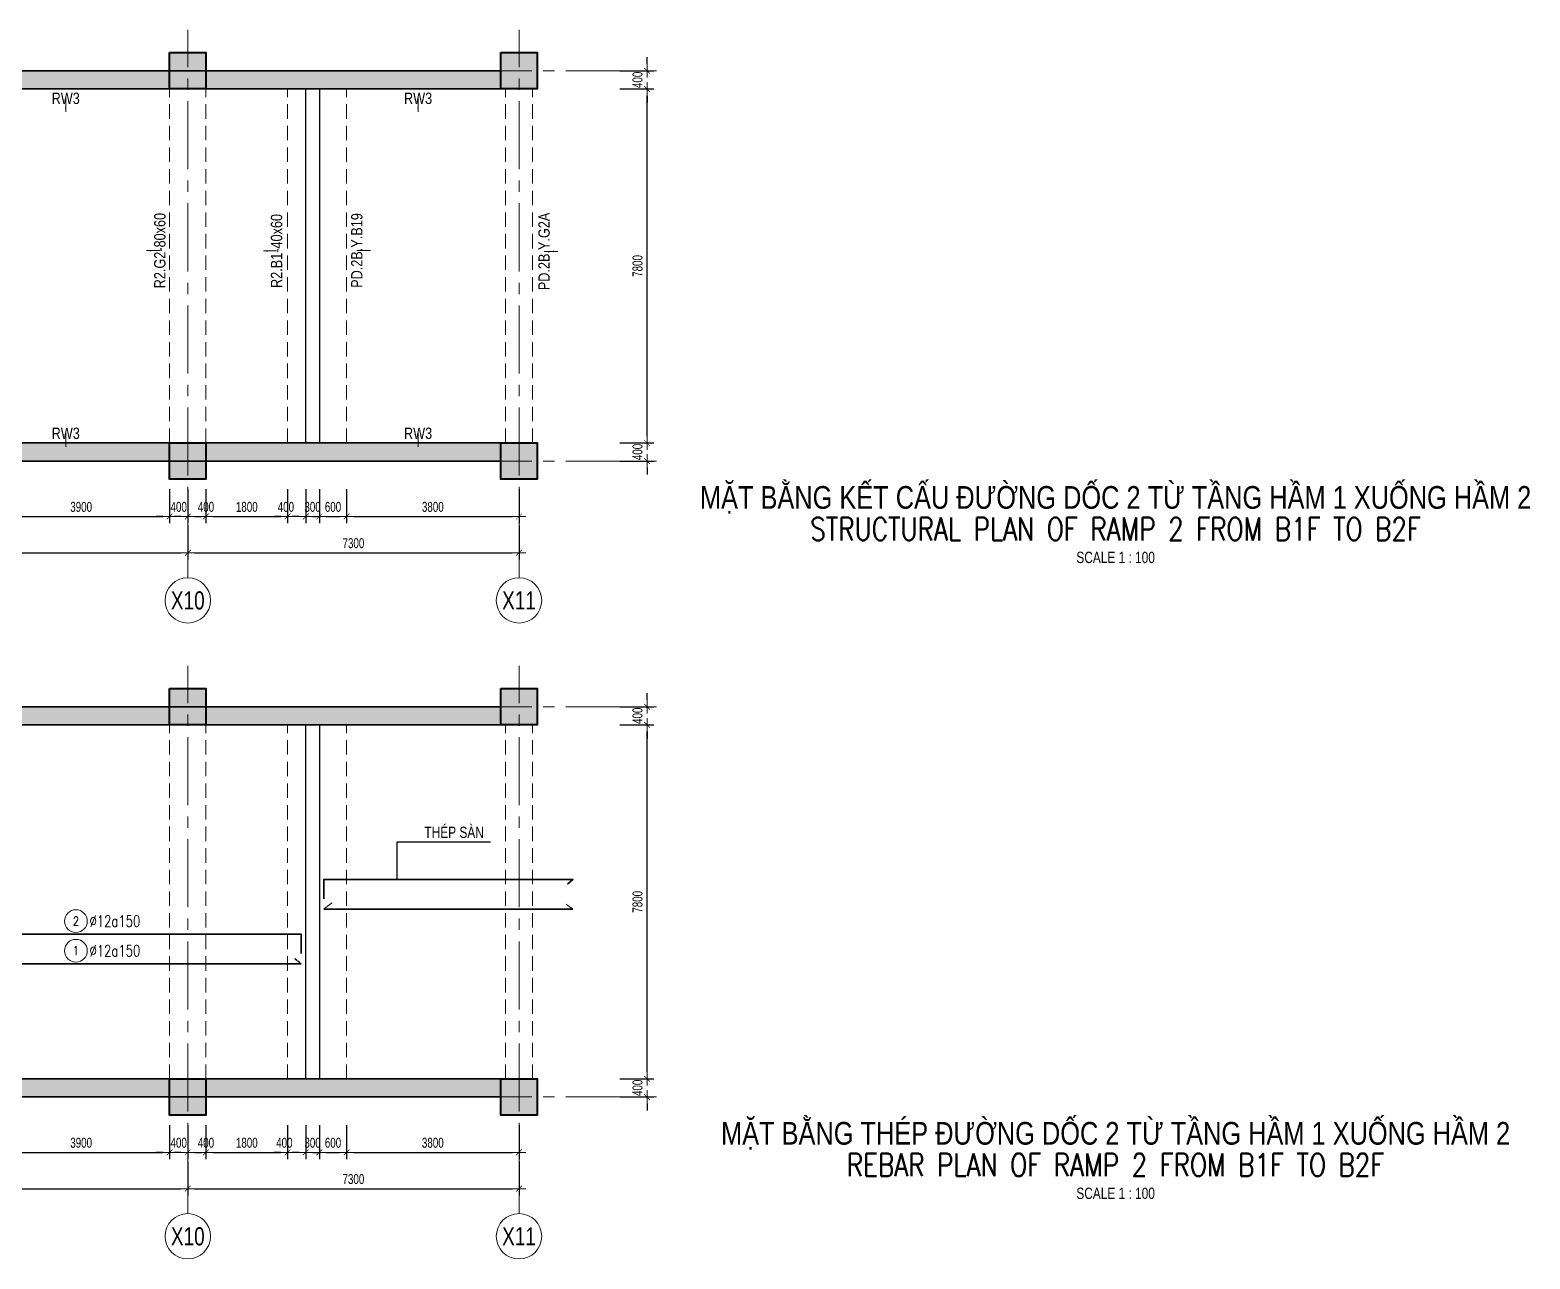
# Model space of a CAD drawing. Header units: millimetres. Extents: x -172050 to 1089997, y 452920 to 1051687.
# Drawn here: x 274348 to 307407, y 510814 to 537898 of the extents above; entities that cross this region are included whole.
import ezdxf
from ezdxf.enums import TextEntityAlignment as Align

# ---------------------------------------------------------------- set-up
doc = ezdxf.new("R2010")
doc.units = ezdxf.units.MM
doc.header["$MEASUREMENT"] = 0
for name, pattern in [('_DASH', [0.6, 0.4, -0.2]), ('CENTER2', [1.125, 0.75, -0.125, 0.125, -0.125]), ('HIDDEN2', [4.7625, 3.175, -1.5875]), ('POD_Grid$0$CENTER2', [1.125, 0.75, -0.125, 0.125, -0.125])]:
    doc.linetypes.add(name, pattern=pattern)
doc.layers.get('Defpoints').update_dxf_attribs({"color": 151, "lineweight": 9})
doc.layers.add('-L-A_OUTLINE', color=2, linetype='Continuous')
doc.layers.add('TT-TEN COT', color=3, linetype='Continuous')
for name, color, linetype, lineweight in [('kata_thep - H', 4, 'Continuous', 35), ('NDC_S_ANNO', 7, 'Continuous', 20), ('NDC_S_AXIS', 5, 'CENTER2', 13), ('NDC_S_BEAM', 3, 'HIDDEN2', 20), ('NDC_S_DIM', 1, 'Continuous', 15), ('NDC_S_ENG TITLE', 3, 'Continuous', 20), ('NDC_S_HATCH MATERIAL', 8, 'Continuous', 13), ('NDC_S_SYMBOL', 1, 'Continuous', 15), ('NDC_S_TEXT SYMBOL', 7, 'Continuous', 20), ('NDC_S_VN TEXT', 7, 'Continuous', 20), ('NDC_S_VN TITLE', 6, 'Continuous', 35), ('PD_B1F_Col$0$NDC_S-COLUMN', 4, 'Continuous', 40), ('PD_B1F_Col$0$NDC_S_HATCH COLUMN AND WALL', 251, 'Continuous', 13), ('POD_Grid$0$NDC_S_AXIS', 5, 'POD_Grid$0$CENTER2', 13), ('Ramp wall 2.1(B1)$0$NDC_S_WALL', 6, 'Continuous', 35)]:
    doc.layers.add(name, color=color, linetype=linetype, lineweight=lineweight)
doc.styles.add('ARIAL', font='arial.ttf', dxfattribs={"width": 0.8})
doc.styles.add('NDC_ANNO', font='', dxfattribs={"width": 0.8})
doc.styles.add('NDC_ARIAL', font='arial.ttf', dxfattribs={"width": 0.85})
doc.styles.add('NDC_DIM', font='', dxfattribs={"width": 0.75})
doc.styles.add('NDC_EN TXT', font='romans.shx', dxfattribs={"width": 0.8})
doc.styles.add('NDC_VIE TXT', font='arial.ttf', dxfattribs={"width": 0.8})
doc.styles.get('NDC_ANNO').set_extended_font_data('Dotum')
doc.styles.get('NDC_DIM').set_extended_font_data('Dotum')
doc.dimstyles.new('A1-NDC_1-100', dxfattribs={"dimscale": 100, "dimtxt": 2.5, "dimasz": 1, "dimexe": 1, "dimexo": 0, "dimgap": 0.8, "dimtad": 1, "dimdec": 0, "dimdsep": 46, "dimtxsty": 'NDC_ARIAL', "dimblk": 'DIMMARK', "dimcen": 49999.938995, "dimdle": 1.5, "dimclrd": 1, "dimclre": 1, "dimclrt": 3, "dimadec": 0, "dimazin": 0, "dimtfac": 1, "dimtdec": 0, "dimtix": 1, "dimtmove": 2, "dimatfit": 3, "dimfxl": 1, "dimarcsym": 0})
doc.dimstyles.new('NDC_dim_100', dxfattribs={"dimscale": 100, "dimtxt": 2.2, "dimasz": 1.5, "dimexe": 1.5, "dimexo": 2.5, "dimgap": 1, "dimtad": 1, "dimdec": 0, "dimzin": 0, "dimdsep": 46, "dimtxsty": 'NDC_DIM', "dimblk": 'DIMMARK', "dimcen": 0.09, "dimdle": 1.2, "dimclrd": 1, "dimclre": 1, "dimclrt": 3, "dimadec": 0, "dimazin": 0, "dimtfac": 1, "dimtdec": 0, "dimtix": 1, "dimtofl": 0, "dimtmove": 0, "dimatfit": 3, "dimfxl": 6, "dimfxlon": 1, "dimtolj": 1, "dimtzin": 0, "dimarcsym": 0})
doc.dimstyles.new('NDC_dim_iso', dxfattribs={"dimtxt": 2.2, "dimasz": 1, "dimexe": 1.5, "dimexo": 2.5, "dimgap": 1, "dimtad": 1, "dimdec": 0, "dimzin": 0, "dimdsep": 46, "dimtxsty": 'NDC_DIM', "dimblk": 'DIMMARK', "dimcen": 0.09, "dimdle": 1.2, "dimclrd": 1, "dimclre": 1, "dimclrt": 3, "dimadec": 0, "dimazin": 0, "dimtfac": 1, "dimtdec": 0, "dimtix": 1, "dimtofl": 0, "dimtmove": 0, "dimatfit": 3, "dimfxl": 6, "dimfxlon": 1, "dimtolj": 1, "dimtzin": 0, "dimarcsym": 0})

# ---------------------------------------------------------------- blocks, each defined once
blk = doc.blocks.new('DIMMARK')
at = {"layer": 'NDC_S_DIM', "color": 1}
blk.add_line((-1.5, 0), (1, 0), dxfattribs=at)
at = {"layer": 'NDC_S_DIM', "color": 2, "const_width": 0.1}
blk.add_lwpolyline([(-0.42, -0.42), (0.42, 0.42)], dxfattribs=at)
blk = doc.blocks.new('*D430')
at = {"layer": 'Defpoints', "color": 0, "transparency": 16777216}
for p in [(273526, 529299), (277426, 528799), (277426, 527178)]:
    blk.add_point(p, dxfattribs=at)
at = {"layer": 'NDC_S_DIM', "color": 1, "lineweight": -2, "transparency": 16777216}
for p, q in [((273526, 527778), (273526, 527028)), ((277426, 527778), (277426, 527028)), ((273676, 527178), (277276, 527178))]:
    blk.add_line(p, q, dxfattribs=at)
at = {"layer": 'NDC_S_DIM', "color": 1, "lineweight": -2, "transparency": 16777216, "xscale": 150, "yscale": 150, "zscale": 150, "rotation": 180}
blk.add_blockref('DIMMARK', (273526, 527178), dxfattribs=at)
at = {"layer": 'NDC_S_DIM', "color": 1, "lineweight": -2, "transparency": 16777216, "xscale": 150, "yscale": 150, "zscale": 150}
blk.add_blockref('DIMMARK', (277426, 527178), dxfattribs=at)
at = {"layer": 'NDC_S_DIM', "color": 3, "transparency": 16777216, "insert": (275476, 527388), "char_height": 220, "attachment_point": 5, "style": 'NDC_DIM'}
blk.add_mtext('\\A1;3900', dxfattribs=at)
blk = doc.blocks.new('*D431')
at = {"layer": 'Defpoints', "color": 0, "transparency": 16777216}
for p in [(277826, 529299), (277426, 528799), (277826, 527178)]:
    blk.add_point(p, dxfattribs=at)
at = {"layer": 'NDC_S_DIM', "color": 1, "lineweight": -2, "transparency": 16777216}
for p, q in [((277426, 527778), (277426, 527028)), ((277826, 527778), (277826, 527028)), ((277276, 527178), (277126, 527178)), ((277976, 527178), (278126, 527178))]:
    blk.add_line(p, q, dxfattribs=at)
at = {"layer": 'NDC_S_DIM', "color": 1, "lineweight": -2, "transparency": 16777216, "xscale": 150, "yscale": 150, "zscale": 150}
blk.add_blockref('DIMMARK', (277426, 527178), dxfattribs=at)
at = {"layer": 'NDC_S_DIM', "color": 1, "lineweight": -2, "transparency": 16777216, "xscale": 150, "yscale": 150, "zscale": 150, "rotation": 180}
blk.add_blockref('DIMMARK', (277826, 527178), dxfattribs=at)
at = {"layer": 'NDC_S_DIM', "color": 3, "transparency": 16777216, "insert": (277626, 527388), "char_height": 220, "attachment_point": 5, "style": 'NDC_DIM'}
blk.add_mtext('\\A1;400', dxfattribs=at)
blk = doc.blocks.new('*D432')
at = {"layer": 'Defpoints', "color": 0, "transparency": 16777216}
for p in [(277826, 529299), (278226, 528799), (278226, 527178)]:
    blk.add_point(p, dxfattribs=at)
at = {"layer": 'NDC_S_DIM', "color": 1, "lineweight": -2, "transparency": 16777216}
for p, q in [((277826, 527778), (277826, 527028)), ((278226, 527778), (278226, 527028)), ((277676, 527178), (277526, 527178)), ((278376, 527178), (278526, 527178))]:
    blk.add_line(p, q, dxfattribs=at)
at = {"layer": 'NDC_S_DIM', "color": 1, "lineweight": -2, "transparency": 16777216, "xscale": 150, "yscale": 150, "zscale": 150}
blk.add_blockref('DIMMARK', (277826, 527178), dxfattribs=at)
at = {"layer": 'NDC_S_DIM', "color": 1, "lineweight": -2, "transparency": 16777216, "xscale": 150, "yscale": 150, "zscale": 150, "rotation": 180}
blk.add_blockref('DIMMARK', (278226, 527178), dxfattribs=at)
at = {"layer": 'NDC_S_DIM', "color": 3, "transparency": 16777216, "insert": (278226, 527388), "char_height": 220, "attachment_point": 5, "style": 'NDC_DIM'}
blk.add_mtext('\\A1;400', dxfattribs=at)
blk = doc.blocks.new('*D433')
at = {"layer": 'Defpoints', "color": 0, "transparency": 16777216}
for p in [(280026, 529299), (278226, 528799), (280026, 527178)]:
    blk.add_point(p, dxfattribs=at)
at = {"layer": 'NDC_S_DIM', "color": 1, "lineweight": -2, "transparency": 16777216}
for p, q in [((278226, 527778), (278226, 527028)), ((280026, 527778), (280026, 527028)), ((278376, 527178), (279876, 527178))]:
    blk.add_line(p, q, dxfattribs=at)
at = {"layer": 'NDC_S_DIM', "color": 1, "lineweight": -2, "transparency": 16777216, "xscale": 150, "yscale": 150, "zscale": 150, "rotation": 180}
blk.add_blockref('DIMMARK', (278226, 527178), dxfattribs=at)
at = {"layer": 'NDC_S_DIM', "color": 1, "lineweight": -2, "transparency": 16777216, "xscale": 150, "yscale": 150, "zscale": 150}
blk.add_blockref('DIMMARK', (280026, 527178), dxfattribs=at)
at = {"layer": 'NDC_S_DIM', "color": 3, "transparency": 16777216, "insert": (279126, 527388), "char_height": 220, "attachment_point": 5, "style": 'NDC_DIM'}
blk.add_mtext('\\A1;1800', dxfattribs=at)
blk = doc.blocks.new('*D434')
at = {"layer": 'Defpoints', "color": 0, "transparency": 16777216}
for p in [(280026, 529299), (280426, 529299), (280426, 527178)]:
    blk.add_point(p, dxfattribs=at)
at = {"layer": 'NDC_S_DIM', "color": 1, "lineweight": -2, "transparency": 16777216}
for p, q in [((280026, 527778), (280026, 527028)), ((280426, 527778), (280426, 527028)), ((279876, 527178), (279726, 527178)), ((280576, 527178), (280726, 527178))]:
    blk.add_line(p, q, dxfattribs=at)
at = {"layer": 'NDC_S_DIM', "color": 1, "lineweight": -2, "transparency": 16777216, "xscale": 150, "yscale": 150, "zscale": 150}
blk.add_blockref('DIMMARK', (280026, 527178), dxfattribs=at)
at = {"layer": 'NDC_S_DIM', "color": 1, "lineweight": -2, "transparency": 16777216, "xscale": 150, "yscale": 150, "zscale": 150, "rotation": 180}
blk.add_blockref('DIMMARK', (280426, 527178), dxfattribs=at)
at = {"layer": 'NDC_S_DIM', "color": 3, "transparency": 16777216, "insert": (279988, 527388), "char_height": 220, "attachment_point": 5, "style": 'NDC_DIM'}
blk.add_mtext('\\A1;400', dxfattribs=at)
blk = doc.blocks.new('*D435')
at = {"layer": 'Defpoints', "color": 0, "transparency": 16777216}
for p in [(280426, 529299), (280726, 529299), (280726, 527178)]:
    blk.add_point(p, dxfattribs=at)
at = {"layer": 'NDC_S_DIM', "color": 1, "lineweight": -2, "transparency": 16777216}
for p, q in [((280426, 527778), (280426, 527028)), ((280726, 527778), (280726, 527028)), ((280276, 527178), (280126, 527178)), ((280876, 527178), (281026, 527178))]:
    blk.add_line(p, q, dxfattribs=at)
at = {"layer": 'NDC_S_DIM', "color": 1, "lineweight": -2, "transparency": 16777216, "xscale": 150, "yscale": 150, "zscale": 150}
blk.add_blockref('DIMMARK', (280426, 527178), dxfattribs=at)
at = {"layer": 'NDC_S_DIM', "color": 1, "lineweight": -2, "transparency": 16777216, "xscale": 150, "yscale": 150, "zscale": 150, "rotation": 180}
blk.add_blockref('DIMMARK', (280726, 527178), dxfattribs=at)
at = {"layer": 'NDC_S_DIM', "color": 3, "transparency": 16777216, "insert": (280576, 527388), "char_height": 220, "attachment_point": 5, "style": 'NDC_DIM'}
blk.add_mtext('\\A1;300', dxfattribs=at)
blk = doc.blocks.new('*D436')
at = {"layer": 'Defpoints', "color": 0, "transparency": 16777216}
for p in [(280726, 529299), (281326, 529299), (281326, 527178)]:
    blk.add_point(p, dxfattribs=at)
at = {"layer": 'NDC_S_DIM', "color": 1, "lineweight": -2, "transparency": 16777216}
for p, q in [((280726, 527778), (280726, 527028)), ((281326, 527778), (281326, 527028)), ((280876, 527178), (281176, 527178))]:
    blk.add_line(p, q, dxfattribs=at)
at = {"layer": 'NDC_S_DIM', "color": 1, "lineweight": -2, "transparency": 16777216, "xscale": 150, "yscale": 150, "zscale": 150, "rotation": 180}
blk.add_blockref('DIMMARK', (280726, 527178), dxfattribs=at)
at = {"layer": 'NDC_S_DIM', "color": 1, "lineweight": -2, "transparency": 16777216, "xscale": 150, "yscale": 150, "zscale": 150}
blk.add_blockref('DIMMARK', (281326, 527178), dxfattribs=at)
at = {"layer": 'NDC_S_DIM', "color": 3, "transparency": 16777216, "insert": (281026, 527388), "char_height": 220, "attachment_point": 5, "style": 'NDC_DIM'}
blk.add_mtext('\\A1;600', dxfattribs=at)
blk = doc.blocks.new('*D437')
at = {"layer": 'Defpoints', "color": 0, "transparency": 16777216}
for p in [(281326, 529299), (285126, 529299), (285126, 527178)]:
    blk.add_point(p, dxfattribs=at)
at = {"layer": 'NDC_S_DIM', "color": 1, "lineweight": -2, "transparency": 16777216}
for p, q in [((281326, 527778), (281326, 527028)), ((285126, 527778), (285126, 527028)), ((281476, 527178), (284976, 527178))]:
    blk.add_line(p, q, dxfattribs=at)
at = {"layer": 'NDC_S_DIM', "color": 1, "lineweight": -2, "transparency": 16777216, "xscale": 150, "yscale": 150, "zscale": 150, "rotation": 180}
blk.add_blockref('DIMMARK', (281326, 527178), dxfattribs=at)
at = {"layer": 'NDC_S_DIM', "color": 1, "lineweight": -2, "transparency": 16777216, "xscale": 150, "yscale": 150, "zscale": 150}
blk.add_blockref('DIMMARK', (285126, 527178), dxfattribs=at)
at = {"layer": 'NDC_S_DIM', "color": 3, "transparency": 16777216, "insert": (283226, 527388), "char_height": 220, "attachment_point": 5, "style": 'NDC_DIM'}
blk.add_mtext('\\A1;3800', dxfattribs=at)
blk = doc.blocks.new('*D440')
at = {"layer": 'Defpoints', "color": 0, "transparency": 16777216}
for p in [(268826, 529299), (277826, 529299), (277826, 526378)]:
    blk.add_point(p, dxfattribs=at)
at = {"layer": 'NDC_S_DIM', "color": 1, "lineweight": -2, "transparency": 16777216}
for p, q in [((268826, 526978), (268826, 526228)), ((277826, 526978), (277826, 526228)), ((268976, 526378), (277676, 526378))]:
    blk.add_line(p, q, dxfattribs=at)
at = {"layer": 'NDC_S_DIM', "color": 1, "lineweight": -2, "transparency": 16777216, "xscale": 150, "yscale": 150, "zscale": 150, "rotation": 180}
blk.add_blockref('DIMMARK', (268826, 526378), dxfattribs=at)
at = {"layer": 'NDC_S_DIM', "color": 1, "lineweight": -2, "transparency": 16777216, "xscale": 150, "yscale": 150, "zscale": 150}
blk.add_blockref('DIMMARK', (277826, 526378), dxfattribs=at)
at = {"layer": 'NDC_S_DIM', "color": 3, "transparency": 16777216, "insert": (273326, 526588), "char_height": 220, "attachment_point": 5, "style": 'NDC_DIM'}
blk.add_mtext('\\A1;9000', dxfattribs=at)
blk = doc.blocks.new('*D441')
at = {"layer": 'Defpoints', "color": 0, "transparency": 16777216}
for p in [(277826, 529299), (285126, 529299), (285126, 526378)]:
    blk.add_point(p, dxfattribs=at)
at = {"layer": 'NDC_S_DIM', "color": 1, "lineweight": -2, "transparency": 16777216}
for p, q in [((277826, 526978), (277826, 526228)), ((285126, 526978), (285126, 526228)), ((277976, 526378), (284976, 526378))]:
    blk.add_line(p, q, dxfattribs=at)
at = {"layer": 'NDC_S_DIM', "color": 1, "lineweight": -2, "transparency": 16777216, "xscale": 150, "yscale": 150, "zscale": 150, "rotation": 180}
blk.add_blockref('DIMMARK', (277826, 526378), dxfattribs=at)
at = {"layer": 'NDC_S_DIM', "color": 1, "lineweight": -2, "transparency": 16777216, "xscale": 150, "yscale": 150, "zscale": 150}
blk.add_blockref('DIMMARK', (285126, 526378), dxfattribs=at)
at = {"layer": 'NDC_S_DIM', "color": 3, "transparency": 16777216, "insert": (281476, 526588), "char_height": 220, "attachment_point": 5, "style": 'NDC_DIM'}
blk.add_mtext('\\A1;7300', dxfattribs=at)
blk = doc.blocks.new('*D446')
at = {"layer": 'Defpoints', "color": 0, "transparency": 16777216}
for p in [(284726, 528799), (287948, 528799), (276526, 528399)]:
    blk.add_point(p, dxfattribs=at)
at = {"layer": 'NDC_S_DIM', "color": 1, "lineweight": -2, "transparency": 16777216}
for p, q in [((287948, 528949), (287948, 529099)), ((287348, 528799), (288098, 528799)), ((287348, 528399), (288098, 528399)), ((287948, 528249), (287948, 528099))]:
    blk.add_line(p, q, dxfattribs=at)
at = {"layer": 'NDC_S_DIM', "color": 1, "lineweight": -2, "transparency": 16777216, "xscale": 150, "yscale": 150, "zscale": 150}
for p, rotation in [((287948, 528799), 270), ((287948, 528399), 90)]:
    blk.add_blockref('DIMMARK', p, dxfattribs=dict(at, rotation=rotation))
at = {"layer": 'NDC_S_DIM', "color": 3, "transparency": 16777216, "insert": (287738, 528599), "char_height": 220, "attachment_point": 5, "rotation": 90, "style": 'NDC_DIM'}
blk.add_mtext('\\A1;400', dxfattribs=at)
blk = doc.blocks.new('*D447')
at = {"layer": 'Defpoints', "color": 0, "transparency": 16777216}
for p in [(276635, 536599), (287948, 536599), (284726, 528799)]:
    blk.add_point(p, dxfattribs=at)
at = {"layer": 'NDC_S_DIM', "color": 1, "lineweight": -2, "transparency": 16777216}
for p, q in [((287348, 536599), (288098, 536599)), ((287948, 528949), (287948, 536449)), ((287348, 528799), (288098, 528799))]:
    blk.add_line(p, q, dxfattribs=at)
at = {"layer": 'NDC_S_DIM', "color": 1, "lineweight": -2, "transparency": 16777216, "xscale": 150, "yscale": 150, "zscale": 150}
for p, rotation in [((287948, 536599), 90), ((287948, 528799), 270)]:
    blk.add_blockref('DIMMARK', p, dxfattribs=dict(at, rotation=rotation))
at = {"layer": 'NDC_S_DIM', "color": 3, "transparency": 16777216, "insert": (287738, 532699), "char_height": 220, "attachment_point": 5, "rotation": 90, "style": 'NDC_DIM'}
blk.add_mtext('\\A1;7800', dxfattribs=at)
blk = doc.blocks.new('*D448')
at = {"layer": 'Defpoints', "color": 0, "transparency": 16777216}
for p in [(276993, 536999), (287948, 536999), (276635, 536599)]:
    blk.add_point(p, dxfattribs=at)
at = {"layer": 'NDC_S_DIM', "color": 1, "lineweight": -2, "transparency": 16777216}
for p, q in [((287948, 537149), (287948, 537299)), ((287348, 536999), (288098, 536999)), ((287348, 536599), (288098, 536599)), ((287948, 536449), (287948, 536299))]:
    blk.add_line(p, q, dxfattribs=at)
at = {"layer": 'NDC_S_DIM', "color": 1, "lineweight": -2, "transparency": 16777216, "xscale": 150, "yscale": 150, "zscale": 150}
for p, rotation in [((287948, 536999), 270), ((287948, 536599), 90)]:
    blk.add_blockref('DIMMARK', p, dxfattribs=dict(at, rotation=rotation))
at = {"layer": 'NDC_S_DIM', "color": 3, "transparency": 16777216, "insert": (287738, 536799), "char_height": 220, "attachment_point": 5, "rotation": 90, "style": 'NDC_DIM'}
blk.add_mtext('\\A1;400', dxfattribs=at)
blk = doc.blocks.new('PD_B1F_Col$0$cot')
at = {"layer": 'PD_B1F_Col$0$NDC_S_HATCH COLUMN AND WALL', "ltscale": 0.005}
h = blk.add_hatch(color=256, dxfattribs=at)
h.dxf.hatch_style = 1
h.paths.add_polyline_path([(-0.5, 0.5), (0.5, 0.5), (0.5, -0.5), (-0.5, -0.5)])
at = {"layer": 'PD_B1F_Col$0$NDC_S-COLUMN', "ltscale": 0.005}
blk.add_lwpolyline([(-0.5, 0.5), (0.5, 0.5), (0.5, -0.5), (-0.5, -0.5)], close=True, dxfattribs=at)
blk = doc.blocks.new('ramp5')
at = {"layer": 'NDC_S_HATCH MATERIAL'}
h = blk.add_hatch(dxfattribs=at)
h.set_pattern_fill('BT-01', color=252, scale=30, style=0, pattern_type=2)
h.set_pattern_definition([(50, (-906343.9, 141013.11), (215.178055, -18.82564), [22.5, -247.5]), (355, (-906343.9, 141013.1), (-41.6254, 225.65764), [18, -198]), (100.4514, (-906325.97, 141011.54), (173.552815, 206.831863), [19.122057, -210.342634]), (46.1842, (-906343.9, 141073.1), (320.172315, -49.655704), [33.75, -371.25]), (96.6356, (-906317.22, 141068.97), (280.39881, 292.23536), [28.68309, -315.5139]), (351.1842, (-906343.9, 141073.1), (280.39858, 292.23558), [27, -297]), (21, (-906313.9, 141058.11), (179.072116, -120.785667), [22.5, -247.5]), (326, (-906313.9, 141058.1), (72.9946, 217.545014), [18, -198]), (71.4514, (-906298.98, 141048.05), (252.06679, 96.75915), [19.122057, -210.342634]), (37.5, (-906343.9, 141013.11), (3.6479566, 99.868156), [0, -195.6, 0, -201, 0, -198.75]), (7.5, (-906343.9, 141013.11), (78.920861, 118.323514), [0, -114.6, 0, -191.1, 0, -75.75]), (327.5, (-906410.8, 141013.11), (160.146731, -6.7664615), [0, -75, 0, -234, 0, -310.5]), (317.5, (-906440.8, 141013.11), (174.95585, 30.031495), [0, -97.5, 0, -155.4, 0, -220.5]), (45, (-906343.9, 141013.11), (-90.156115, 90.156115), []), (45, (-906343.9, 141049.86), (-90.156115, 90.156115), [])])
h.paths.add_polyline_path([(800, 8600), (34300, 8600), (34300, 9000), (800, 9000)])
h = blk.add_hatch(dxfattribs=at)
h.set_pattern_fill('BT-01', color=252, scale=30, style=0, pattern_type=2)
h.set_pattern_definition([(50, (-906343.9, 132813.11), (215.178055, -18.82564), [22.5, -247.5]), (355, (-906343.9, 132813.1), (-41.6254, 225.65764), [18, -198]), (100.4514, (-906325.97, 132811.54), (173.552815, 206.831863), [19.122057, -210.342634]), (46.1842, (-906343.9, 132873.1), (320.172315, -49.655704), [33.75, -371.25]), (96.6356, (-906317.22, 132868.97), (280.39881, 292.23536), [28.68309, -315.5139]), (351.1842, (-906343.9, 132873.1), (280.39858, 292.23558), [27, -297]), (21, (-906313.9, 132858.11), (179.072116, -120.785667), [22.5, -247.5]), (326, (-906313.9, 132858.1), (72.9946, 217.545014), [18, -198]), (71.4514, (-906298.98, 132848.05), (252.06679, 96.75915), [19.122057, -210.342634]), (37.5, (-906343.9, 132813.11), (3.6479566, 99.868156), [0, -195.6, 0, -201, 0, -198.75]), (7.5, (-906343.9, 132813.11), (78.920861, 118.323514), [0, -114.6, 0, -191.1, 0, -75.75]), (327.5, (-906410.8, 132813.11), (160.146731, -6.7664615), [0, -75, 0, -234, 0, -310.5]), (317.5, (-906440.8, 132813.11), (174.95585, 30.031495), [0, -97.5, 0, -155.4, 0, -220.5]), (45, (-906343.9, 132813.11), (-90.156115, 90.156115), []), (45, (-906343.9, 132849.86), (-90.156115, 90.156115), [])])
h.paths.add_polyline_path([(800, 400), (34300, 400), (34300, 800), (800, 800)])
at = {"layer": '-L-A_OUTLINE'}
for points in [[(6200, 8600), (6500, 8600), (6500, 800), (6200, 800)], [(30000, 8600), (30300, 8600), (30300, 800), (30000, 800)]]:
    blk.add_lwpolyline(points, close=True, dxfattribs=at)
at = {"layer": 'NDC_S_BEAM', "ltscale": 100}
for p, q in [((100, 800), (100, 8600)), ((700, 800), (700, 8600)), ((5600, 800), (5600, 8600)), ((6200, 800), (6200, 8600)), ((6500, 800), (6500, 8600)), ((6900, 800), (6900, 8600)), ((9000, 800), (9000, 8600)), ((9800, 800), (9800, 8600)), ((13700, 800), (13700, 8600)), ((14100, 800), (14100, 8600)), ((18000, 800), (18000, 8600)), ((18800, 800), (18800, 8600)), ((22700, 800), (22700, 8600)), ((23100, 800), (23100, 8600)), ((27000, 800), (27000, 8600)), ((27800, 800), (27800, 8600)), ((29600, 800), (29600, 8600)), ((30000, 800), (30000, 8600)), ((30300, 800), (30300, 8600)), ((30900, 800), (30900, 8600)), ((34400, 800), (34400, 8600)), ((35000, 800), (35000, 8600))]:
    blk.add_line(p, q, dxfattribs=at)
at = {"layer": 'POD_Grid$0$NDC_S_AXIS', "ltscale": 2000}
for p, q in [((400, -2171), (400, 9899)), ((9400, -2171), (9400, 9899)), ((18400, -2171), (18400, 9899)), ((27400, -2171), (27400, 9899)), ((34700, -2171), (34700, 9899)), ((-2518, 9000), (37964, 9000)), ((-2518, 400), (37964, 400))]:
    blk.add_line(p, q, dxfattribs=at)
at = {"layer": 'Ramp wall 2.1(B1)$0$NDC_S_WALL', "ltscale": 200}
for points in [[(800, 9000), (34300, 9000), (34300, 8600), (800, 8600)], [(34300, 800), (800, 800), (800, 400), (34300, 400)]]:
    blk.add_lwpolyline(points, close=True, dxfattribs=at)
at = {"xscale": 800, "yscale": 800}
for p in [(400, 9000), (9400, 9000), (18400, 9000), (27400, 9000), (34700, 9000), (400, 400), (9400, 400), (18400, 400), (27400, 400), (34700, 400)]:
    blk.add_blockref('PD_B1F_Col$0$cot', p, dxfattribs=at)
blk = doc.blocks.new('*U165')
at = {"layer": 'NDC_S_SYMBOL'}
blk.add_line((0, 5), (0, 9), dxfattribs=at)
blk.add_circle((0, 0), 5, dxfattribs=at)
at = {"layer": 'NDC_S_TEXT SYMBOL', "color": 7, "style": 'NDC_ANNO', "width": 0.8}
blk.add_attdef('GRID', text='', height=4, dxfattribs=at).set_placement((0, 0), align=Align.MIDDLE)
blk = doc.blocks.new('*D468')
at = {"layer": 'Defpoints', "color": 0, "transparency": 16777216}
for p in [(273526, 515286), (277426, 514786), (277426, 513164)]:
    blk.add_point(p, dxfattribs=at)
at = {"layer": 'NDC_S_DIM', "color": 1, "lineweight": -2, "transparency": 16777216}
for p, q in [((273526, 513764), (273526, 513014)), ((277426, 513764), (277426, 513014)), ((273676, 513164), (277276, 513164))]:
    blk.add_line(p, q, dxfattribs=at)
at = {"layer": 'NDC_S_DIM', "color": 1, "lineweight": -2, "transparency": 16777216, "xscale": 150, "yscale": 150, "zscale": 150, "rotation": 180}
blk.add_blockref('DIMMARK', (273526, 513164), dxfattribs=at)
at = {"layer": 'NDC_S_DIM', "color": 1, "lineweight": -2, "transparency": 16777216, "xscale": 150, "yscale": 150, "zscale": 150}
blk.add_blockref('DIMMARK', (277426, 513164), dxfattribs=at)
at = {"layer": 'NDC_S_DIM', "color": 3, "transparency": 16777216, "insert": (275476, 513375), "char_height": 220, "attachment_point": 5, "style": 'NDC_DIM'}
blk.add_mtext('\\A1;3900', dxfattribs=at)
blk = doc.blocks.new('*D469')
at = {"layer": 'Defpoints', "color": 0, "transparency": 16777216}
for p in [(277826, 515286), (277426, 514786), (277826, 513164)]:
    blk.add_point(p, dxfattribs=at)
at = {"layer": 'NDC_S_DIM', "color": 1, "lineweight": -2, "transparency": 16777216}
for p, q in [((277426, 513764), (277426, 513014)), ((277826, 513764), (277826, 513014)), ((277276, 513164), (277126, 513164)), ((277976, 513164), (278126, 513164))]:
    blk.add_line(p, q, dxfattribs=at)
at = {"layer": 'NDC_S_DIM', "color": 1, "lineweight": -2, "transparency": 16777216, "xscale": 150, "yscale": 150, "zscale": 150}
blk.add_blockref('DIMMARK', (277426, 513164), dxfattribs=at)
at = {"layer": 'NDC_S_DIM', "color": 1, "lineweight": -2, "transparency": 16777216, "xscale": 150, "yscale": 150, "zscale": 150, "rotation": 180}
blk.add_blockref('DIMMARK', (277826, 513164), dxfattribs=at)
at = {"layer": 'NDC_S_DIM', "color": 3, "transparency": 16777216, "insert": (277626, 513375), "char_height": 220, "attachment_point": 5, "style": 'NDC_DIM'}
blk.add_mtext('\\A1;400', dxfattribs=at)
blk = doc.blocks.new('*D470')
at = {"layer": 'Defpoints', "color": 0, "transparency": 16777216}
for p in [(277826, 515286), (278226, 514786), (278226, 513164)]:
    blk.add_point(p, dxfattribs=at)
at = {"layer": 'NDC_S_DIM', "color": 1, "lineweight": -2, "transparency": 16777216}
for p, q in [((277826, 513764), (277826, 513014)), ((278226, 513764), (278226, 513014)), ((277676, 513164), (277526, 513164)), ((278376, 513164), (278526, 513164))]:
    blk.add_line(p, q, dxfattribs=at)
at = {"layer": 'NDC_S_DIM', "color": 1, "lineweight": -2, "transparency": 16777216, "xscale": 150, "yscale": 150, "zscale": 150}
blk.add_blockref('DIMMARK', (277826, 513164), dxfattribs=at)
at = {"layer": 'NDC_S_DIM', "color": 1, "lineweight": -2, "transparency": 16777216, "xscale": 150, "yscale": 150, "zscale": 150, "rotation": 180}
blk.add_blockref('DIMMARK', (278226, 513164), dxfattribs=at)
at = {"layer": 'NDC_S_DIM', "color": 3, "transparency": 16777216, "insert": (278226, 513375), "char_height": 220, "attachment_point": 5, "style": 'NDC_DIM'}
blk.add_mtext('\\A1;400', dxfattribs=at)
blk = doc.blocks.new('*D471')
at = {"layer": 'Defpoints', "color": 0, "transparency": 16777216}
for p in [(280026, 515286), (278226, 514786), (280026, 513164)]:
    blk.add_point(p, dxfattribs=at)
at = {"layer": 'NDC_S_DIM', "color": 1, "lineweight": -2, "transparency": 16777216}
for p, q in [((278226, 513764), (278226, 513014)), ((280026, 513764), (280026, 513014)), ((278376, 513164), (279876, 513164))]:
    blk.add_line(p, q, dxfattribs=at)
at = {"layer": 'NDC_S_DIM', "color": 1, "lineweight": -2, "transparency": 16777216, "xscale": 150, "yscale": 150, "zscale": 150, "rotation": 180}
blk.add_blockref('DIMMARK', (278226, 513164), dxfattribs=at)
at = {"layer": 'NDC_S_DIM', "color": 1, "lineweight": -2, "transparency": 16777216, "xscale": 150, "yscale": 150, "zscale": 150}
blk.add_blockref('DIMMARK', (280026, 513164), dxfattribs=at)
at = {"layer": 'NDC_S_DIM', "color": 3, "transparency": 16777216, "insert": (279126, 513375), "char_height": 220, "attachment_point": 5, "style": 'NDC_DIM'}
blk.add_mtext('\\A1;1800', dxfattribs=at)
blk = doc.blocks.new('*D472')
at = {"layer": 'Defpoints', "color": 0, "transparency": 16777216}
for p in [(280026, 515286), (280426, 515286), (280426, 513164)]:
    blk.add_point(p, dxfattribs=at)
at = {"layer": 'NDC_S_DIM', "color": 1, "lineweight": -2, "transparency": 16777216}
for p, q in [((280026, 513764), (280026, 513014)), ((280426, 513764), (280426, 513014)), ((279876, 513164), (279726, 513164)), ((280576, 513164), (280726, 513164))]:
    blk.add_line(p, q, dxfattribs=at)
at = {"layer": 'NDC_S_DIM', "color": 1, "lineweight": -2, "transparency": 16777216, "xscale": 150, "yscale": 150, "zscale": 150}
blk.add_blockref('DIMMARK', (280026, 513164), dxfattribs=at)
at = {"layer": 'NDC_S_DIM', "color": 1, "lineweight": -2, "transparency": 16777216, "xscale": 150, "yscale": 150, "zscale": 150, "rotation": 180}
blk.add_blockref('DIMMARK', (280426, 513164), dxfattribs=at)
at = {"layer": 'NDC_S_DIM', "color": 3, "transparency": 16777216, "insert": (279954, 513375), "char_height": 220, "attachment_point": 5, "style": 'NDC_DIM'}
blk.add_mtext('\\A1;400', dxfattribs=at)
blk = doc.blocks.new('*D473')
at = {"layer": 'Defpoints', "color": 0, "transparency": 16777216}
for p in [(280426, 515286), (280726, 515286), (280726, 513164)]:
    blk.add_point(p, dxfattribs=at)
at = {"layer": 'NDC_S_DIM', "color": 1, "lineweight": -2, "transparency": 16777216}
for p, q in [((280426, 513764), (280426, 513014)), ((280726, 513764), (280726, 513014)), ((280276, 513164), (280126, 513164)), ((280876, 513164), (281026, 513164))]:
    blk.add_line(p, q, dxfattribs=at)
at = {"layer": 'NDC_S_DIM', "color": 1, "lineweight": -2, "transparency": 16777216, "xscale": 150, "yscale": 150, "zscale": 150}
blk.add_blockref('DIMMARK', (280426, 513164), dxfattribs=at)
at = {"layer": 'NDC_S_DIM', "color": 1, "lineweight": -2, "transparency": 16777216, "xscale": 150, "yscale": 150, "zscale": 150, "rotation": 180}
blk.add_blockref('DIMMARK', (280726, 513164), dxfattribs=at)
at = {"layer": 'NDC_S_DIM', "color": 3, "transparency": 16777216, "insert": (280576, 513375), "char_height": 220, "attachment_point": 5, "style": 'NDC_DIM'}
blk.add_mtext('\\A1;300', dxfattribs=at)
blk = doc.blocks.new('*D477')
at = {"layer": 'Defpoints', "color": 0, "transparency": 16777216}
for p in [(280726, 515286), (281326, 515286), (281326, 513164)]:
    blk.add_point(p, dxfattribs=at)
at = {"layer": 'NDC_S_DIM', "color": 1, "lineweight": -2, "transparency": 16777216}
for p, q in [((280726, 513764), (280726, 513014)), ((281326, 513764), (281326, 513014)), ((280876, 513164), (281176, 513164))]:
    blk.add_line(p, q, dxfattribs=at)
at = {"layer": 'NDC_S_DIM', "color": 1, "lineweight": -2, "transparency": 16777216, "xscale": 150, "yscale": 150, "zscale": 150, "rotation": 180}
blk.add_blockref('DIMMARK', (280726, 513164), dxfattribs=at)
at = {"layer": 'NDC_S_DIM', "color": 1, "lineweight": -2, "transparency": 16777216, "xscale": 150, "yscale": 150, "zscale": 150}
blk.add_blockref('DIMMARK', (281326, 513164), dxfattribs=at)
at = {"layer": 'NDC_S_DIM', "color": 3, "transparency": 16777216, "insert": (281026, 513375), "char_height": 220, "attachment_point": 5, "style": 'NDC_DIM'}
blk.add_mtext('\\A1;600', dxfattribs=at)
blk = doc.blocks.new('*D478')
at = {"layer": 'Defpoints', "color": 0, "transparency": 16777216}
for p in [(281326, 515286), (285126, 515286), (285126, 513164)]:
    blk.add_point(p, dxfattribs=at)
at = {"layer": 'NDC_S_DIM', "color": 1, "lineweight": -2, "transparency": 16777216}
for p, q in [((281326, 513764), (281326, 513014)), ((285126, 513764), (285126, 513014)), ((281476, 513164), (284976, 513164))]:
    blk.add_line(p, q, dxfattribs=at)
at = {"layer": 'NDC_S_DIM', "color": 1, "lineweight": -2, "transparency": 16777216, "xscale": 150, "yscale": 150, "zscale": 150, "rotation": 180}
blk.add_blockref('DIMMARK', (281326, 513164), dxfattribs=at)
at = {"layer": 'NDC_S_DIM', "color": 1, "lineweight": -2, "transparency": 16777216, "xscale": 150, "yscale": 150, "zscale": 150}
blk.add_blockref('DIMMARK', (285126, 513164), dxfattribs=at)
at = {"layer": 'NDC_S_DIM', "color": 3, "transparency": 16777216, "insert": (283226, 513375), "char_height": 220, "attachment_point": 5, "style": 'NDC_DIM'}
blk.add_mtext('\\A1;3800', dxfattribs=at)
blk = doc.blocks.new('*D481')
at = {"layer": 'Defpoints', "color": 0, "transparency": 16777216}
for p in [(277826, 515286), (268826, 514886), (277826, 512364)]:
    blk.add_point(p, dxfattribs=at)
at = {"layer": 'NDC_S_DIM', "color": 1, "lineweight": -2, "transparency": 16777216}
for p, q in [((268826, 512964), (268826, 512214)), ((277826, 512964), (277826, 512214)), ((268976, 512364), (277676, 512364))]:
    blk.add_line(p, q, dxfattribs=at)
at = {"layer": 'NDC_S_DIM', "color": 1, "lineweight": -2, "transparency": 16777216, "xscale": 150, "yscale": 150, "zscale": 150, "rotation": 180}
blk.add_blockref('DIMMARK', (268826, 512364), dxfattribs=at)
at = {"layer": 'NDC_S_DIM', "color": 1, "lineweight": -2, "transparency": 16777216, "xscale": 150, "yscale": 150, "zscale": 150}
blk.add_blockref('DIMMARK', (277826, 512364), dxfattribs=at)
at = {"layer": 'NDC_S_DIM', "color": 3, "transparency": 16777216, "insert": (273326, 512575), "char_height": 220, "attachment_point": 5, "style": 'NDC_DIM'}
blk.add_mtext('\\A1;9000', dxfattribs=at)
blk = doc.blocks.new('*D482')
at = {"layer": 'Defpoints', "color": 0, "transparency": 16777216}
for p in [(277826, 515286), (285126, 515286), (285126, 512364)]:
    blk.add_point(p, dxfattribs=at)
at = {"layer": 'NDC_S_DIM', "color": 1, "lineweight": -2, "transparency": 16777216}
for p, q in [((277826, 512964), (277826, 512214)), ((285126, 512964), (285126, 512214)), ((277976, 512364), (284976, 512364))]:
    blk.add_line(p, q, dxfattribs=at)
at = {"layer": 'NDC_S_DIM', "color": 1, "lineweight": -2, "transparency": 16777216, "xscale": 150, "yscale": 150, "zscale": 150, "rotation": 180}
blk.add_blockref('DIMMARK', (277826, 512364), dxfattribs=at)
at = {"layer": 'NDC_S_DIM', "color": 1, "lineweight": -2, "transparency": 16777216, "xscale": 150, "yscale": 150, "zscale": 150}
blk.add_blockref('DIMMARK', (285126, 512364), dxfattribs=at)
at = {"layer": 'NDC_S_DIM', "color": 3, "transparency": 16777216, "insert": (281476, 512575), "char_height": 220, "attachment_point": 5, "style": 'NDC_DIM'}
blk.add_mtext('\\A1;7300', dxfattribs=at)
blk = doc.blocks.new('*D474')
at = {"layer": 'Defpoints', "color": 0, "transparency": 16777216}
for p in [(284726, 514786), (287948, 514786), (276526, 514386)]:
    blk.add_point(p, dxfattribs=at)
at = {"layer": 'NDC_S_DIM', "color": 1, "lineweight": -2, "transparency": 16777216}
for p, q in [((287948, 514936), (287948, 515086)), ((287348, 514786), (288098, 514786)), ((287348, 514386), (288098, 514386)), ((287948, 514236), (287948, 514086))]:
    blk.add_line(p, q, dxfattribs=at)
at = {"layer": 'NDC_S_DIM', "color": 1, "lineweight": -2, "transparency": 16777216, "xscale": 150, "yscale": 150, "zscale": 150}
for p, rotation in [((287948, 514786), 270), ((287948, 514386), 90)]:
    blk.add_blockref('DIMMARK', p, dxfattribs=dict(at, rotation=rotation))
at = {"layer": 'NDC_S_DIM', "color": 3, "transparency": 16777216, "insert": (287738, 514586), "char_height": 220, "attachment_point": 5, "rotation": 90, "style": 'NDC_DIM'}
blk.add_mtext('\\A1;400', dxfattribs=at)
blk = doc.blocks.new('*D475')
at = {"layer": 'Defpoints', "color": 0, "transparency": 16777216}
for p in [(276635, 522586), (287948, 522586), (284726, 514786)]:
    blk.add_point(p, dxfattribs=at)
at = {"layer": 'NDC_S_DIM', "color": 1, "lineweight": -2, "transparency": 16777216}
for p, q in [((287348, 522586), (288098, 522586)), ((287948, 514936), (287948, 522436)), ((287348, 514786), (288098, 514786))]:
    blk.add_line(p, q, dxfattribs=at)
at = {"layer": 'NDC_S_DIM', "color": 1, "lineweight": -2, "transparency": 16777216, "xscale": 150, "yscale": 150, "zscale": 150}
for p, rotation in [((287948, 522586), 90), ((287948, 514786), 270)]:
    blk.add_blockref('DIMMARK', p, dxfattribs=dict(at, rotation=rotation))
at = {"layer": 'NDC_S_DIM', "color": 3, "transparency": 16777216, "insert": (287738, 518686), "char_height": 220, "attachment_point": 5, "rotation": 90, "style": 'NDC_DIM'}
blk.add_mtext('\\A1;7800', dxfattribs=at)
blk = doc.blocks.new('*D476')
at = {"layer": 'Defpoints', "color": 0, "transparency": 16777216}
for p in [(276993, 522986), (287948, 522986), (276635, 522586)]:
    blk.add_point(p, dxfattribs=at)
at = {"layer": 'NDC_S_DIM', "color": 1, "lineweight": -2, "transparency": 16777216}
for p, q in [((287348, 522986), (288098, 522986)), ((287948, 523136), (287948, 523286)), ((287348, 522586), (288098, 522586)), ((287948, 522436), (287948, 522286))]:
    blk.add_line(p, q, dxfattribs=at)
at = {"layer": 'NDC_S_DIM', "color": 1, "lineweight": -2, "transparency": 16777216, "xscale": 150, "yscale": 150, "zscale": 150}
for p, rotation in [((287948, 522986), 270), ((287948, 522586), 90)]:
    blk.add_blockref('DIMMARK', p, dxfattribs=dict(at, rotation=rotation))
at = {"layer": 'NDC_S_DIM', "color": 3, "transparency": 16777216, "insert": (287738, 522786), "char_height": 220, "attachment_point": 5, "rotation": 90, "style": 'NDC_DIM'}
blk.add_mtext('\\A1;400', dxfattribs=at)
blk = doc.blocks.new('*U222')
blk.add_circle((-2.5, 0), 2.5)
at = {"layer": 'NDC_S_VN TEXT', "color": 7, "style": 'NDC_EN TXT', "width": 0.8}
blk.add_attdef('SH2', text='', height=2, dxfattribs=at).set_placement((-2.5, 0), align=Align.MIDDLE)
at = {"layer": 'NDC_S_VN TEXT', "color": 3, "style": 'NDC_EN TXT', "width": 0.75}
blk.add_attdef('DKKC1', (0.5, -1.25), '', height=2.5, dxfattribs=at)
blk = doc.blocks.new('Drawing name_symbol')
at = {"layer": 'NDC_S_ENG TITLE', "style": 'NDC_EN TXT', "width": 0.8}
blk.add_attdef('SECTDET1', text='', height=5, dxfattribs=at).set_placement((0, 1.01), align=Align.CENTER)
at = {"layer": 'NDC_S_TEXT SYMBOL', "lineweight": 25, "style": 'NDC_ANNO', "width": 0.8}
blk.add_attdef('SSCALE', text='', height=2.5, dxfattribs=at).set_placement((0, -4), align=Align.CENTER)
at = {"layer": 'NDC_S_VN TITLE', "style": 'NDC_VIE TXT', "width": 0.8}
blk.add_attdef('SECTDET2', text='', height=5, dxfattribs=at).set_placement((0, 7.97), align=Align.CENTER)
blk = doc.blocks.new('*U179')
at = {"layer": 'NDC_S_ANNO', "ltscale": 0.8, "style": 'ARIAL', "width": 0.8}
blk.add_attdef('TEN', text='', height=2.5, dxfattribs=at).set_placement((0, 3), align=Align.MIDDLE_CENTER)
at = {"layer": 'NDC_S_ANNO', "ltscale": 0.8, "style": 'ARIAL', "width": 0.8, "flags": 1}
blk.add_attdef('CHU_THICH', text='', height=2.5, dxfattribs=at).set_placement((0, 0), align=Align.MIDDLE_CENTER)
at = {"layer": 'Defpoints'}
blk.add_leader([(0, 0), (0, 3)], dimstyle='NDC_dim_iso', override={"dimgap": 0.625, "dimtad": 0}, dxfattribs=at)
blk = doc.blocks.new('*U220')
at = {"layer": 'NDC_S_ANNO', "ltscale": 0.8, "style": 'ARIAL', "width": 0.8, "flags": 1}
blk.add_attdef('CHU_THICH', text='', height=2.5, dxfattribs=at).set_placement((0, 0), align=Align.MIDDLE_CENTER)
at = {"layer": 'NDC_S_ANNO', "ltscale": 0.8, "style": 'ARIAL', "width": 0.8}
blk.add_attdef('TEN', text='', height=2.5, dxfattribs=at).set_placement((0, -2.91), align=Align.MIDDLE_CENTER)
at = {"layer": 'Defpoints'}
blk.add_leader([(0, 0), (0, -2.91)], dimstyle='NDC_dim_iso', override={"dimgap": 0.625, "dimtad": 0}, dxfattribs=at)

msp = doc.modelspace()

# ---------------------------------------------------------------- linework, layer by layer
at = {"layer": 'kata_thep - H', "color": 4}
for points in [[(280823, 518748.2), (280823, 519176.4), (286312.7, 519176.4), (286195.1, 519071.3)], [(257025.6, 517543.8), (257025.6, 517972.1), (280325.6, 517972.1), (280325.6, 517543.8)]]:
    msp.add_lwpolyline(points, dxfattribs=at)
at = {"layer": 'kata_thep - H', "color": 4, "linetype": '_DASH', "ltscale": 20}
for points in [[(286164.8, 518631.8), (286312.7, 518523.8), (280823, 518523.8), (281000.9, 518661.1)], [(280175.1, 517439.7), (280325.6, 517319.5), (257025.6, 517319.5), (257203.5, 517456.8)]]:
    msp.add_lwpolyline(points, dxfattribs=at)

# ---------------------------------------------------------------- block references
at = {"layer": 'NDC_S_ANNO', "xscale": 100, "yscale": 100, "zscale": 100}
for p, values in [((298274.1, 526550.7), {'SECTDET1': 'STRUCTURAL PLAN OF RAMP 2 FROM B1F TO B2F', 'SECTDET2': 'MẶT BẰNG KẾT CẤU ĐƯỜNG DỐC 2 TỪ TẦNG HẦM 1 XUỐNG HẦM 2', 'SSCALE': 'SCALE 1 : 100'}), ((298274.1, 512537), {'SECTDET1': 'REBAR PLAN OF RAMP 2 FROM B1F TO B2F', 'SECTDET2': 'MẶT BẰNG THÉP ĐƯỜNG DỐC 2 TỪ TẦNG HẦM 1 XUỐNG HẦM 2', 'SSCALE': 'SCALE 1 : 100'})]:
    msp.add_blockref('Drawing name_symbol', p, dxfattribs=at).add_auto_attribs(values)
at = {"layer": 'NDC_S_AXIS', "xscale": 100, "yscale": 100, "zscale": 100}
for p, values in [((277825.6, 525328.1), {'GRID': 'X10'}), ((285125.6, 525328.1), {'GRID': 'X11'}), ((277825.6, 511314.4), {'GRID': 'X10'}), ((285125.6, 511314.4), {'GRID': 'X11'})]:
    msp.add_blockref('*U165', p, dxfattribs=at).add_auto_attribs(values)
at = {"layer": 'NDC_S_DIM'}
for p in [(250425.6, 527999.5), (250425.6, 513985.8)]:
    msp.add_blockref('ramp5', p, dxfattribs=at)
at = {"layer": 'NDC_S_VN TEXT', "xscale": 100, "yscale": 100, "zscale": 100}
for name, p, values in [('*U179', (275135.9, 536093.1), {'TEN': 'RW3'}), ('*U179', (282901.1, 536093.1), {'TEN': 'RW3'}), ('*U179', (275135.9, 528710.7), {'TEN': 'RW3'}), ('*U179', (282901.1, 528710.7), {'TEN': 'RW3'}), ('*U222', (275611.2, 518260.6), {'SH2': '2', 'DKKC1': '%%C12a150'}), ('*U222', (275611.2, 517608), {'SH2': '1', 'DKKC1': '%%C12a150'})]:
    msp.add_blockref(name, p, dxfattribs=at).add_auto_attribs(values)
at = {"layer": 'NDC_S_VN TEXT', "xscale": 100, "yscale": 100, "zscale": 100, "rotation": 90}
for name, p, values in [('*U220', (276918.3, 533036.4), {'TEN': 'R2.G2-80x60'}), ('*U220', (279490.9, 533028.2), {'TEN': 'R2.B1-40x60'}), ('*U179', (281850.1, 533038.8), {'TEN': 'PD.2B.Y.B19'}), ('*U179', (285977.7, 533018.3), {'TEN': 'PD.2B.Y.G2A'})]:
    msp.add_blockref(name, p, dxfattribs=at).add_auto_attribs(values)

# ---------------------------------------------------------------- texts
at = {"layer": 'TT-TEN COT', "style": 'ARIAL', "width": 0.75}
msp.add_text('THÉP SÀN', height=250, dxfattribs=at).set_placement((283695.6, 520248.6), align=Align.MIDDLE)

# ---------------------------------------------------------------- dimensions: what is measured, and where the dimension line sits
at = {"layer": 'NDC_S_DIM'}
for base, p1, p2, picture, middle in [((287947.7, 536999.5), (276635.1, 536599.5), (276992.8, 536999.5), '*D448', (287737.5, 536799.5)), ((287947.7, 536599.5), (284725.6, 528799.5), (276635.1, 536599.5), '*D447', (287737.5, 532699.5)), ((287947.7, 522985.8), (276635.1, 522585.8), (276992.8, 522985.8), '*D476', (287737.5, 522785.8)), ((287947.7, 522585.8), (284725.6, 514785.8), (276635.1, 522585.8), '*D475', (287737.5, 518685.8))]:
    dim = msp.add_linear_dim(base=base, p1=p1, p2=p2, angle=90, dimstyle='NDC_dim_100', override={"dimtmove": 1}, dxfattribs=at)
    dim.commit()
    dim.dimension.update_dxf_attribs({"geometry": picture, "text_midpoint": middle})
for base, p1, p2, picture, middle in [((277825.6, 526378.1), (268825.6, 529299.5), (277825.6, 529299.5), '*D440', (273325.6, 526588.3)), ((277425.6, 527178.1), (273525.6, 529299.5), (277425.6, 528799.5), '*D430', (275475.6, 527388.3)), ((277825.6, 527178.1), (277425.6, 528799.5), (277825.6, 529299.5), '*D431', (277625.6, 527388.3)), ((285125.6, 526378.1), (277825.6, 529299.5), (285125.6, 529299.5), '*D441', (281475.6, 526588.3)), ((280025.6, 527178.1), (278225.6, 528799.5), (280025.6, 529299.5), '*D433', (279125.6, 527388.3)), ((280725.6, 527178.1), (280425.6, 529299.5), (280725.6, 529299.5), '*D435', (280575.6, 527388.3)), ((281325.6, 527178.1), (280725.6, 529299.5), (281325.6, 529299.5), '*D436', (281025.6, 527388.3)), ((285125.6, 527178.1), (281325.6, 529299.5), (285125.6, 529299.5), '*D437', (283225.6, 527388.3)), ((277825.6, 512364.4), (268825.6, 514885.8), (277825.6, 515285.8), '*D481', (273325.6, 512574.6)), ((277425.6, 513164.4), (273525.6, 515285.8), (277425.6, 514785.8), '*D468', (275475.6, 513374.6)), ((277825.6, 513164.4), (277425.6, 514785.8), (277825.6, 515285.8), '*D469', (277625.6, 513374.6)), ((285125.6, 512364.4), (277825.6, 515285.8), (285125.6, 515285.8), '*D482', (281475.6, 512574.6)), ((280025.6, 513164.4), (278225.6, 514785.8), (280025.6, 515285.8), '*D471', (279125.6, 513374.6)), ((280725.6, 513164.4), (280425.6, 515285.8), (280725.6, 515285.8), '*D473', (280575.6, 513374.6)), ((281325.6, 513164.4), (280725.6, 515285.8), (281325.6, 515285.8), '*D477', (281025.6, 513374.6)), ((285125.6, 513164.4), (281325.6, 515285.8), (285125.6, 515285.8), '*D478', (283225.6, 513374.6))]:
    dim = msp.add_linear_dim(base=base, p1=p1, p2=p2, dimstyle='NDC_dim_100', override={"dimtmove": 1}, dxfattribs=at)
    dim.commit()
    dim.dimension.update_dxf_attribs({"geometry": picture, "text_midpoint": middle})
for base, p1, p2, picture, middle in [((278225.6, 527178.1), (277825.6, 529299.5), (278225.6, 528799.5), '*D432', (278225.6, 527178.1)), ((280425.6, 527178.1), (280025.6, 529299.5), (280425.6, 529299.5), '*D434', (279988.1, 527178.1)), ((278225.6, 513164.4), (277825.6, 515285.8), (278225.6, 514785.8), '*D470', (278225.6, 513164.4)), ((280425.6, 513164.4), (280025.6, 515285.8), (280425.6, 515285.8), '*D472', (279953.9, 513164.4))]:
    dim = msp.add_linear_dim(base=base, p1=p1, p2=p2, dimstyle='NDC_dim_100', override={"dimtmove": 1}, dxfattribs=at)
    dim.commit()
    dim.dimension.update_dxf_attribs({"geometry": picture, "text_midpoint": middle, "dimtype": 160})
for base, p1, p2, picture, middle in [((287947.7, 528799.5), (276525.6, 528399.5), (284725.6, 528799.5), '*D446', (287737.5, 528599.5)), ((287947.7, 514785.8), (276525.6, 514385.8), (284725.6, 514785.8), '*D474', (287737.5, 514585.8))]:
    dim = msp.add_linear_dim(base=base, p1=p1, p2=p2, angle=90, dimstyle='NDC_dim_100', dxfattribs=at)
    dim.commit()
    dim.dimension.update_dxf_attribs({"geometry": picture, "text_midpoint": middle})

# ---------------------------------------------------------------- leaders
msp.add_leader([(282438.1, 519176.4), (282438.1, 520004.3), (284499.4, 520004.3)], dimstyle='A1-NDC_1-100')

doc.saveas('drawing.dxf')
